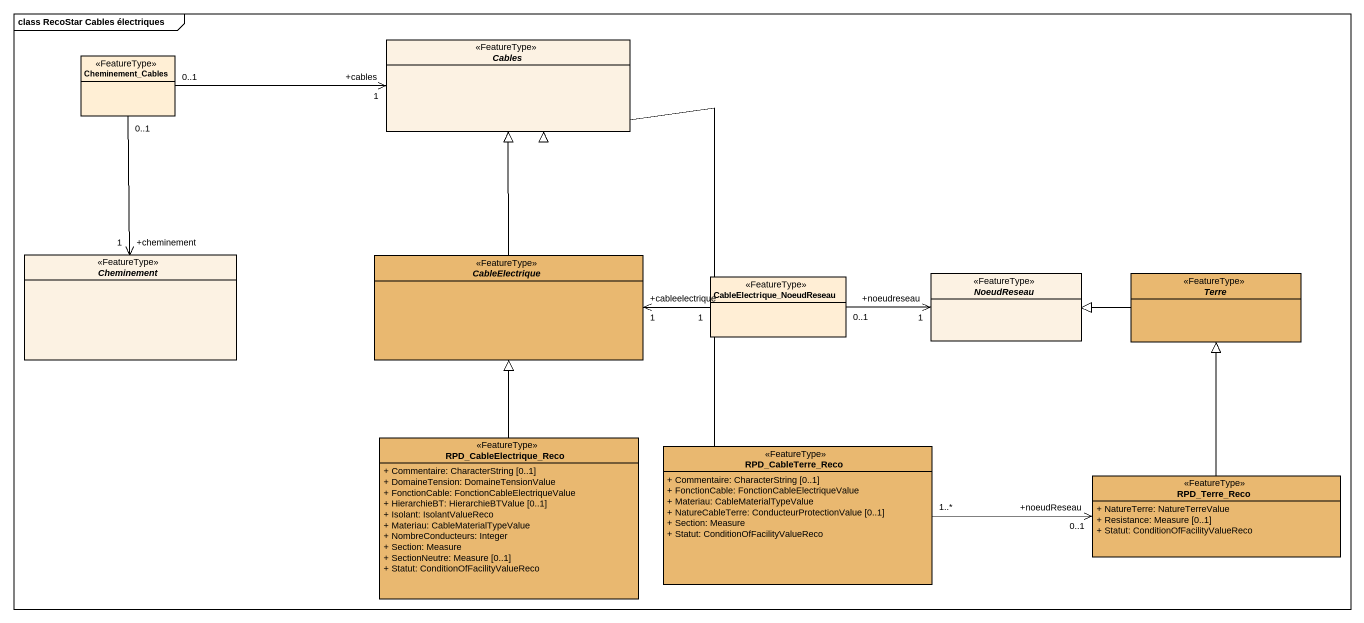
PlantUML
@startuml
mainframe class RecoStar Cables électriques
hide circle
hide empty members
skinparam classAttributeIconSize 0
class Cheminement_Cables <<FeatureType>> #FFEFD5
abstract class Cables <<FeatureType>> #FCF2E3
abstract class Cheminement <<FeatureType>> #FCF2E3
abstract class CableElectrique <<FeatureType>> #E9B870
class CableElectrique_NoeudReseau <<FeatureType>> #FFEED5
abstract class NoeudReseau <<FeatureType>> #FCF2E3
abstract class Terre <<FeatureType>> #E9B870
class RPD_CableElectrique_Reco <<FeatureType>> #E9B870 {
  + Commentaire: CharacterString [0..1]
  + DomaineTension: DomaineTensionValue
  + FonctionCable: FonctionCableElectriqueValue
  + HierarchieBT: HierarchieBTValue [0..1]
  + Isolant: IsolantValueReco
  + Materiau: CableMaterialTypeValue
  + NombreConducteurs: Integer
  + Section: Measure
  + SectionNeutre: Measure [0..1]
  + Statut: ConditionOfFacilityValueReco
}
class RPD_CableTerre_Reco <<FeatureType>> #E9B870 {
  + Commentaire: CharacterString [0..1]
  + FonctionCable: FonctionCableElectriqueValue
  + Materiau: CableMaterialTypeValue
  + NatureCableTerre: ConducteurProtectionValue [0..1]
  + Section: Measure
  + Statut: ConditionOfFacilityValueReco
}
class RPD_Terre_Reco <<FeatureType>> #E9B870 {
  + NatureTerre: NatureTerreValue
  + Resistance: Measure [0..1]
  + Statut: ConditionOfFacilityValueReco
}
Cables "+cables\n1" <-left- "0..1" Cheminement_Cables
Cheminement "+cheminement\n1" <-up- "0..1" Cheminement_Cables
CableElectrique -up-|> Cables
CableElectrique "+cableelectrique\n1" <-right- "1" CableElectrique_NoeudReseau
NoeudReseau "+noeudreseau\n1" <-left- "0..1" CableElectrique_NoeudReseau
Terre -left-|> NoeudReseau
RPD_CableElectrique_Reco -up-|> CableElectrique
RPD_CableTerre_Reco -up-|> Cables
RPD_CableTerre_Reco "1..*" -right-> "+noeudReseau\n0..1" RPD_Terre_Reco
RPD_Terre_Reco -up-|> Terre
@enduml
